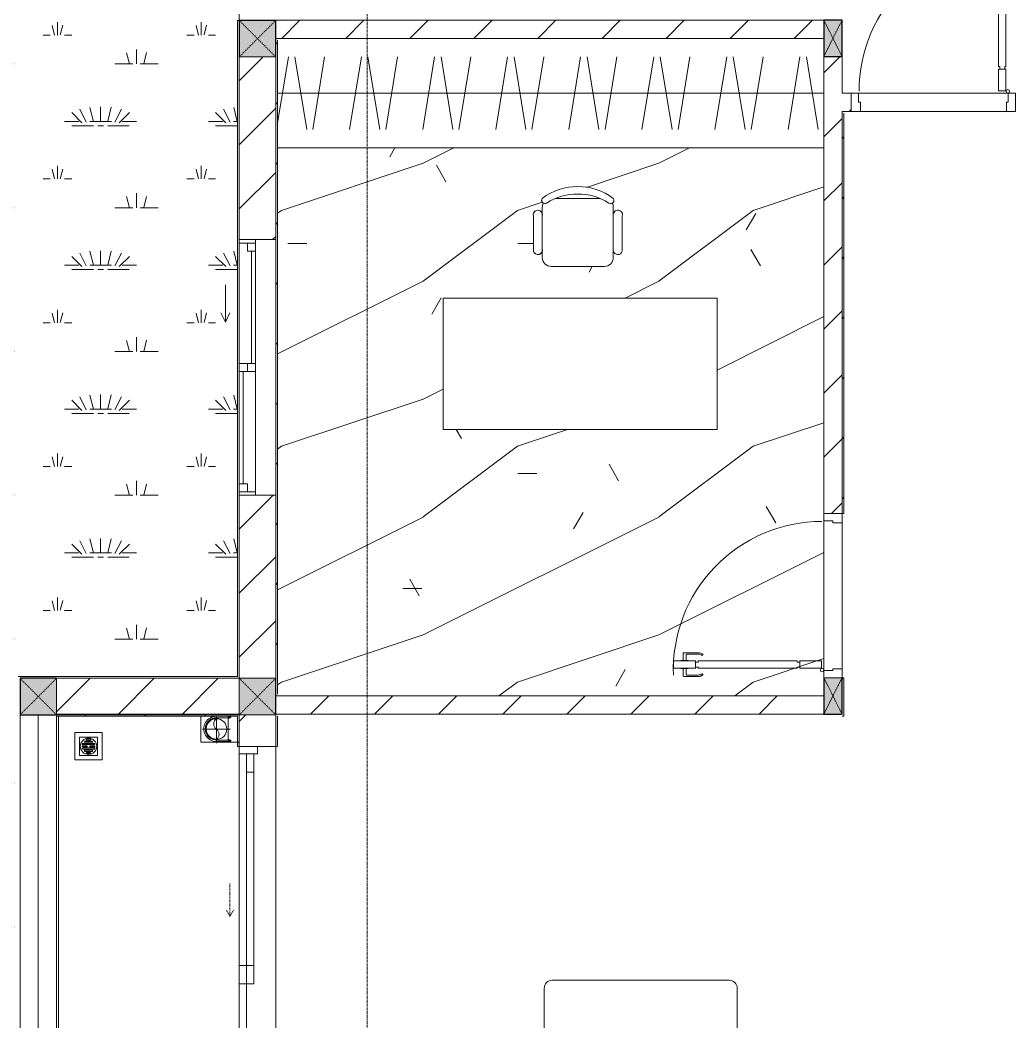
# Model space of a CAD drawing. Header units: millimetres. Extents: x 5121 to 246734, y -48180 to 129206.
# Drawn here: x 106253 to 111683, y 54952 to 60437 of the extents above; entities that cross this region are included whole.
import ezdxf

# ---------------------------------------------------------------- set-up
doc = ezdxf.new("R2010")
doc.units = ezdxf.units.MM
for name, pattern in [('Dash', [6, 3, -3]), ('Grid Line', [22.225, 12.7, -3.175, 3.175, -3.175]), ('IMPORT-CENTER _3_', [10.16, 6.35, -1.27, 1.27, -1.27])]:
    doc.linetypes.add(name, pattern=pattern)
for name, color, linetype, lineweight in [('0-1', 7, 'Continuous', 5), ('A-DETL-GENF-1', 50, 'Continuous', 9), ('A-DOOR', 31, 'Continuous', 9), ('A-DOOR-1', 253, 'Continuous', 9), ('A-DOOR-2', 50, 'Continuous', 9), ('A-DOOR-FRAM', 31, 'Continuous', 9), ('A-DOOR-HDLN', 31, 'Dash', 9), ('A-FLOR-1', 50, 'Continuous', 9), ('A-FLOR-PATT', 8, 'Continuous', 9), ('A-FLOR-PATT-1', 9, 'Continuous', 9), ('A-GLAZ', 151, 'Continuous', 9), ('A-WALL', 113, 'Continuous', 9), ('A-WALL-1', 250, 'Continuous', 18), ('A-WALL-2', 50, 'Continuous', 9), ('A-WALL-FNSH-1', 50, 'Continuous', 9), ('A-WALL-PATT-1', 9, 'Continuous', 9), ('A-WALL-PATT-2', 50, 'Continuous', 9), ('A-WALL-PATT-3', 111, 'Continuous', 9), ('G-IMPT', 8, 'Continuous', 9), ('G-IMPT-2', 8, 'IMPORT-CENTER _3_', 9), ('I-FURN', 30, 'Continuous', 9), ('I-FURN-1', 253, 'Continuous', 9), ('I-WALL-1', 50, 'Continuous', 9), ('M-EQPM', 50, 'Continuous', 9), ('S-COLS', 52, 'Continuous', 9), ('S-COLS-1', 7, 'Continuous', 5), ('S-COLS-2', 10, 'Continuous', 25), ('S-COLS-3', 50, 'Continuous', 9), ('S-COLS-4', 253, 'Continuous', 9), ('S-COLS-5', 52, 'Continuous', 25), ('S-COLS-6', 52, 'Dash', 9), ('S-COLS-HDLN', 52, 'Dash', 9), ('S-COLS-HDLN-1', 50, 'Dash', 9), ('S-GRID-1', 1, 'Grid Line', 9)]:
    doc.layers.add(name, color=color, linetype=linetype, lineweight=lineweight)
pattern_1 = [(45, (0, 0), (-175.3625, 175.3625), [])]
pattern_2 = [(45, (0, 0), (-164.40233, 164.40233), [])]

# ---------------------------------------------------------------- blocks, each defined once
blk = doc.blocks.new('NCV_TKTC_KET CAU_rvt-1-TKCS_MB TỔNG THỂ TẦNG 1')
at = {"layer": 'A-FLOR-1'}
for p, q in [((107452.5, 61511.9), (107452.5, 60435.3)), ((107452.5, 56460.3), (107452.5, 53960.3))]:
    blk.add_line(p, q, dxfattribs=at)
blk = doc.blocks.new('DOOR_CW_01 CANH MO-PANEL KINH - DIW_01-900x2200-CỬA GỖ VÂN LAMINATE-553393-TKCS_MB TỔNG THỂ TẦNG 1')
at = {"layer": 'A-DETL-GENF-1'}
for p, q in [((-399, 831.8), (-397, 831.8)), ((-399, 792.2), (-399, 831.8)), ((-397, 872), (-357, 872)), ((-397, 752), (-397, 872)), ((-397, 792.2), (-397, 831.8)), ((-357, 872), (-357, 752)), ((-357, 792.2), (-357, 831.8)), ((-355, 831.8), (-357, 831.8)), ((-355, 792.2), (-355, 831.8)), ((-442, 737), (-442, 816.5)), ((-399, 820.5), (-438, 820.5)), ((-434, 799.5), (-434, 737)), ((-399, 803.5), (-430, 803.5)), ((-397, 792.2), (-399, 792.2)), ((-357, 792.2), (-355, 792.2)), ((-355, 820.5), (-316, 820.5)), ((-355, 803.5), (-324, 803.5)), ((-320, 799.5), (-320, 737)), ((-312, 737), (-312, 816.5)), ((-433.9, 711.2), (-427.3, 715.8)), ((-357, 752), (-397, 752)), ((-397, 738), (-391, 738)), ((-397, 738), (-397, 196)), ((-363, 752), (-391, 752)), ((-391, 752), (-391, 738)), ((-363, 738), (-363, 752)), ((-357, 738), (-363, 738)), ((-357, 196), (-357, 738)), ((-320.1, 711.2), (-326.7, 715.8)), ((-397, 196), (-391, 196)), ((-357, 182), (-397, 182)), ((-397, 182), (-397, 62)), ((-391, 196), (-391, 182)), ((-391, 182), (-363, 182)), ((-357, 196), (-363, 196)), ((-363, 182), (-363, 196)), ((-357, 62), (-357, 182)), ((-397, 62), (-357, 62))]:
    blk.add_line(p, q, dxfattribs=at)
blk.add_circle((-407, 60), 10, dxfattribs=at)
for centre, radius, start, end in [((-407, 60), 814, 360, 92), ((-438, 816.5), 4, 90, 180), ((-430, 799.5), 4, 90, 180), ((-324, 799.5), 4, 360, 90), ((-316, 816.5), 4, 0, 90), ((-397, 737), 45, 180, 215), ((-397, 737), 37, 180, 215), ((-357, 737), 37, 325, 0), ((-357, 737), 45, 325, 0)]:
    blk.add_arc(centre, radius, start, end, dxfattribs=at)
at = {"layer": 'A-DOOR-2'}
for p, q in [((-410, 50), (-450, 50)), ((-450, 50), (-450, -50)), ((-410, 0), (-410, 50)), ((-400, 0), (-410, 0)), ((-407, 50), (-382, 50)), ((-400, -50), (-400, 0)), ((410, 0), (400, 0)), ((400, 0), (400, -50)), ((450, 50), (410, 50)), ((410, 50), (410, 0)), ((450, -50), (450, 50)), ((-450, -50), (-400, -50)), ((400, -50), (450, -50))]:
    blk.add_line(p, q, dxfattribs=at)
blk = doc.blocks.new('TU DO LV A - TU DO LV A-348230-TKCS_MB TỔNG THỂ TẦNG 1')
at = {"layer": 'I-FURN'}
for p, q in [((0, 600), (0, 590)), ((10, 136.3), (68.9, 499)), ((169, 101), (104.4, 499)), ((202.5, 101), (267.1, 499)), ((404.3, 101), (468.9, 499)), ((569, 101), (504.4, 499)), ((602.5, 101), (667.1, 499)), ((804.3, 101), (868.9, 499)), ((969, 101), (904.4, 499)), ((1002.5, 101), (1067.1, 499)), ((1204.3, 101), (1268.9, 499)), ((1369, 101), (1304.4, 499)), ((1402.5, 101), (1467.1, 499)), ((1604.3, 101), (1668.9, 499)), ((1769, 101), (1704.4, 499)), ((1802.5, 101), (1867.1, 499)), ((2004.3, 101), (2068.9, 499)), ((2169, 101), (2104.4, 499)), ((2202.5, 101), (2267.1, 499)), ((2404.3, 101), (2468.9, 499)), ((2569, 101), (2504.4, 499)), ((2602.5, 101), (2667.1, 499)), ((2804.3, 101), (2868.9, 499)), ((2969, 101), (2904.4, 499)), ((10, 300), (3000, 300)), ((10, 0), (3000, 0))]:
    blk.add_line(p, q, dxfattribs=at)
at = {"layer": 'I-FURN-1'}
for p, q in [((0, 600), (0, 590)), ((10, 0), (3000, 0))]:
    blk.add_line(p, q, dxfattribs=at)
blk = doc.blocks.new('BAN LV A - BAN LV A_dwg_ban hoc2-348006-TKCS_MB TỔNG THỂ TẦNG 1')
at = {"layer": 'I-FURN'}
for p, q in [((-194.4, 388.8), (-194.4, 113.4)), ((145.8, 437.4), (-145.8, 437.4)), ((194.4, 113.4), (194.4, 388.8)), ((-243, 354.4), (-243, 162)), ((194.4, 351.4), (194.4, 150.8)), ((243.7, 162), (243.7, 354.4)), ((-120.5, 64.8), (120.5, 64.8))]:
    blk.add_line(p, q, dxfattribs=at)
at = {"layer": 'I-FURN', "flags": 128}
blk.add_lwpolyline([(-737.8, 610.5), (-737.8, 1330.5), (-154.9, 1330.5), (762.2, 1330.5), (762.2, 610.5)], close=True, dxfattribs=at)
at = {"layer": 'I-FURN'}
for centre, radius, start, end in [((-145.8, 388.8), 48.6, 90, 180), ((145.8, 388.8), 48.6, 360, 90), ((-218.7, 347.3), 25.3, 343.7398, 163.7398), ((219.4, 347.3), 25.3, 16.2602, 170.7054), ((-218.7, 154.9), 25.3, 163.7398, 16.2602), ((-145.8, 113.4), 48.6, 180, 207.5844), ((145.8, 113.4), 48.6, 332.4156, 0), ((219.4, 154.9), 25.3, 189.2946, 16.2602), ((-180.2, 75.4), 17.8, 57.9726, 216.6901), ((0, 324), 324, 233.1301, 306.8699), ((0, 359.3), 318.2, 237.5758, 302.4242), ((180.2, 75.4), 17.8, 323.3099, 122.0274)]:
    blk.add_arc(centre, radius, start, end, dxfattribs=at)
blk = doc.blocks.new('BAN LV A - BAN LV A_dwg-348005-TKCS_MB TỔNG THỂ TẦNG 1')
at = {"extrusion": (0, 0, -1), "zscale": -1, "rotation": 180}
blk.add_blockref('BAN LV A - BAN LV A_dwg_ban hoc2-348006-TKCS_MB TỔNG THỂ TẦNG 1', (-729, 1383.7), dxfattribs=at)
blk = doc.blocks.new('BAN LV A - BAN LV A-348231-TKCS_MB TỔNG THỂ TẦNG 1')
at = {"layer": 'I-FURN-1'}
for p, q in [((534.6, 1270.3), (534.6, 1235.9)), ((923.4, 1232.9), (923.4, 1270.3)), ((486, 1221.7), (486, 1029.3)), ((972.7, 1029.3), (972.7, 1221.7)), ((534.6, 1029.3), (534.6, 994.9)), ((923.4, 994.9), (923.4, 1032.3)), ((583.2, 946.3), (874.8, 946.3)), ((1491.2, 773.2), (-8.8, 773.2)), ((-8.8, 773.2), (-8.8, 53.2)), ((1491.2, 53.2), (1491.2, 773.2)), ((-8.8, 53.2), (1491.2, 53.2))]:
    blk.add_line(p, q, dxfattribs=at)
for centre, radius, start, end in [((729, 1059.7), 324, 53.1301, 126.8699), ((548.9, 1308.3), 17.8, 143.3099, 240.596), ((909.2, 1308.3), 17.8, 299.404, 36.6901), ((583.2, 1270.3), 48.6, 152.4156, 180), ((874.8, 1270.3), 48.6, 360, 27.5844), ((510.3, 1228.8), 25.3, 16.2602, 196.2602), ((948.4, 1228.8), 25.3, 343.7398, 170.7054), ((510.3, 1036.4), 25.3, 196.2602, 343.7398), ((583.2, 994.9), 48.6, 180, 270), ((874.8, 994.9), 48.6, 270, 360), ((948.4, 1036.4), 25.3, 189.2946, 343.7398)]:
    blk.add_arc(centre, radius, start, end, dxfattribs=at)
blk.add_blockref('BAN LV A - BAN LV A_dwg-348005-TKCS_MB TỔNG THỂ TẦNG 1', (0, 0))
blk = doc.blocks.new('LOBBY_SOFA_1 - LOBBY_SOFA_1-842835-TKCS_MB TỔNG THỂ TẦNG 1')
at = {"layer": 'I-FURN'}
for p, q in [((-2556, 0), (-2556, -660)), ((-708, 0), (-2556, 0)), ((-708, -660), (-708, 0)), ((-2457, -66), (-2457, -660)), ((-807, -66), (-2457, -66)), ((-807, -660), (-807, -66)), ((-807, -143), (-2457, -143)), ((-1907, -143), (-1907, -660)), ((-1357, -143), (-1357, -660)), ((-3128.2, -193.5), (-2688.2, -193.5)), ((-3128.2, -633.5), (-3128.2, -193.5)), ((-2688.2, -193.5), (-2688.2, -633.5)), ((-575.9, -193.5), (-575.9, -633.5)), ((-135.9, -193.5), (-575.9, -193.5)), ((-135.9, -633.5), (-135.9, -193.5)), ((-2915.4, -269), (-2915.4, -401)), ((-348.6, -269), (-348.6, -401)), ((-2915.4, -357), (-2981.4, -423)), ((-2849.4, -423), (-2915.4, -357)), ((-414.6, -423), (-348.6, -357)), ((-348.6, -357), (-282.6, -423)), ((-2937.4, -423), (-3069.4, -423)), ((-2981.4, -423), (-2915.4, -489)), ((-2915.4, -489), (-2849.4, -423)), ((-2893.4, -423), (-2761.4, -423)), ((-370.6, -423), (-502.6, -423)), ((-348.6, -489), (-414.6, -423)), ((-282.6, -423), (-348.6, -489)), ((-326.6, -423), (-194.6, -423)), ((-2915.4, -445), (-2915.4, -577)), ((-348.6, -445), (-348.6, -577)), ((-2688.2, -633.5), (-3128.2, -633.5)), ((-575.9, -633.5), (-135.9, -633.5)), ((-2556, -660), (-708, -660)), ((-1160.3, -1020.5), (-2128.3, -1020.5)), ((-2172.3, -1064.5), (-2172.3, -1504.5)), ((-1116.3, -1504.5), (-1116.3, -1064.5)), ((-2128.3, -1548.5), (-1160.3, -1548.5))]:
    blk.add_line(p, q, dxfattribs=at)
for centre, radius in [((-2915.4, -423), 154), ((-348.6, -423), 154), ((-2915.4, -423), 22), ((-348.6, -423), 22)]:
    blk.add_circle(centre, radius, dxfattribs=at)
for centre, start, end in [((-2128.3, -1064.5), 90, 180), ((-1160.3, -1064.5), 0, 90), ((-2128.3, -1504.5), 180, 270), ((-1160.3, -1504.5), 270, 0)]:
    blk.add_arc(centre, 44, start, end, dxfattribs=at)
at = {"layer": 'I-FURN-1'}
for p, q in [((-708, 0), (-2556, 0)), ((-2556, 0), (-2556, -660)), ((-708, -660), (-708, 0)), ((-2688.2, -193.5), (-3128.2, -193.5)), ((-3128.2, -193.5), (-3128.2, -633.5)), ((-2688.2, -633.5), (-2688.2, -193.5)), ((-135.9, -193.5), (-575.9, -193.5)), ((-575.9, -193.5), (-575.9, -633.5)), ((-135.9, -633.5), (-135.9, -193.5)), ((-3128.2, -633.5), (-2688.2, -633.5)), ((-575.9, -633.5), (-135.9, -633.5)), ((-2556, -660), (-708, -660)), ((-1160.3, -1020.5), (-2128.3, -1020.5)), ((-2172.3, -1064.5), (-2172.3, -1504.5)), ((-1116.3, -1504.5), (-1116.3, -1064.5)), ((-2128.3, -1548.5), (-1160.3, -1548.5))]:
    blk.add_line(p, q, dxfattribs=at)
for centre, start, end in [((-2128.3, -1064.5), 90, 180), ((-1160.3, -1064.5), 0, 90), ((-2128.3, -1504.5), 180, 270), ((-1160.3, -1504.5), 270, 0)]:
    blk.add_arc(centre, 44, start, end, dxfattribs=at)
blk = doc.blocks.new('G1_SOF - BO TRU - 100x200-745959-TKCS_MB TỔNG THỂ TẦNG 1')
at = {"layer": 'S-COLS-3'}
blk.add_hatch(color=256, dxfattribs=at).paths.add_polyline_path([(50, -100), (50, 98.4), (-50, 98.4), (-50, -100)])
at = {"layer": 'S-COLS-2'}
for p, q in [((-50, 98.4), (-50, -100)), ((50, -100), (50, 98.4)), ((-50, -100), (50, -100))]:
    blk.add_line(p, q, dxfattribs=at)
at = {"layer": 'S-COLS-HDLN-1'}
for p, q in [((50, 100), (-50, -100)), ((-50, 100), (50, -100))]:
    blk.add_line(p, q, dxfattribs=at)
blk = doc.blocks.new('G1_SOF - BO TRU - 100x200-V74-TKCS_MB TỔNG THỂ TẦNG 1')
at = {"layer": 'S-COLS-3'}
blk.add_hatch(color=256, dxfattribs=at).paths.add_polyline_path([(50, -100), (50, 100), (-50, 100), (-50, -100), (-44.8, -100)])
at = {"layer": 'S-COLS-2'}
for p, q in [((50, 100), (-50, 100)), ((-50, 100), (-50, -100)), ((50, -100), (50, 100)), ((-50, -100), (50, -100))]:
    blk.add_line(p, q, dxfattribs=at)
at = {"layer": 'S-COLS-HDLN-1'}
for p, q in [((50, 100), (-50, -100)), ((-50, 100), (50, -100))]:
    blk.add_line(p, q, dxfattribs=at)
blk = doc.blocks.new('DOOR_CW_01 CANH MO-PANEL KINH - DIG_01-900x2200-CỬA NHÔM KÍNH-400860-TKCS_MB TỔNG THỂ TẦNG 1')
at = {"layer": 'A-DETL-GENF-1'}
for p, q in [((-397, -182), (-397, -62)), ((-397, -62), (-357, -62)), ((-357, -62), (-357, -182)), ((-357, -182), (-397, -182)), ((-397, -196), (-391, -196)), ((-397, -738), (-397, -196)), ((-391, -196), (-391, -182)), ((-391, -182), (-363, -182)), ((-363, -182), (-363, -196)), ((-357, -196), (-363, -196)), ((-357, -196), (-357, -738)), ((-433.9, -711.2), (-427.3, -715.8)), ((-320.1, -711.2), (-326.7, -715.8)), ((-442, -737), (-442, -816.5)), ((-434, -799.5), (-434, -737)), ((-397, -738), (-391, -738)), ((-357, -752), (-397, -752)), ((-397, -752), (-397, -872)), ((-391, -752), (-391, -738)), ((-363, -752), (-391, -752)), ((-357, -738), (-363, -738)), ((-363, -738), (-363, -752)), ((-357, -872), (-357, -752)), ((-320, -799.5), (-320, -737)), ((-312, -737), (-312, -816.5)), ((-399, -820.5), (-438, -820.5)), ((-399, -803.5), (-430, -803.5)), ((-399, -792.2), (-399, -831.8)), ((-397, -792.2), (-399, -792.2)), ((-397, -792.2), (-397, -831.8)), ((-357, -792.2), (-357, -831.8)), ((-357, -792.2), (-355, -792.2)), ((-355, -792.2), (-355, -831.8)), ((-355, -803.5), (-324, -803.5)), ((-355, -820.5), (-316, -820.5)), ((-399, -831.8), (-397, -831.8)), ((-397, -872), (-357, -872)), ((-355, -831.8), (-357, -831.8))]:
    blk.add_line(p, q, dxfattribs=at)
blk.add_circle((-407, -60), 10, dxfattribs=at)
for centre, radius, start, end in [((-407, -60), 814, 268, 0), ((-397, -737), 45, 145, 180), ((-357, -737), 45, 360, 35), ((-397, -737), 37, 145, 180), ((-357, -737), 37, 0, 35), ((-438, -816.5), 4, 180, 270), ((-430, -799.5), 4, 180, 270), ((-324, -799.5), 4, 270, 0), ((-316, -816.5), 4, 270, 0)]:
    blk.add_arc(centre, radius, start, end, dxfattribs=at)
at = {"layer": 'A-DOOR-2'}
for p, q in [((-450, -50), (-450, 50)), ((-450, 50), (-400, 50)), ((-400, 50), (-400, 0)), ((400, 0), (400, 50)), ((400, 50), (450, 50)), ((450, 50), (450, -50)), ((-410, -50), (-450, -50)), ((-410, 0), (-410, -50)), ((-400, 0), (-410, 0)), ((-407, -50), (-382, -50)), ((410, 0), (400, 0)), ((410, -50), (410, 0)), ((450, -50), (410, -50))]:
    blk.add_line(p, q, dxfattribs=at)
blk = doc.blocks.new('NCV_TKTC_TANG 1_rvt-1-TKCS_MB TỔNG THỂ TẦNG 1')
at = {"layer": 'A-FLOR-PATT-1'}
h = blk.add_hatch(dxfattribs=at)
h.set_pattern_fill('FP_5', color=256, style=0, pattern_type=2)
h.set_pattern_definition([(0, (0, 0), (2519.68, 629.92), [103.937, -1785.823, 103.937, -1785.823, -10078.72]), (0, (0, 0), (2519.68, 629.92), [-3779.52, 103.937, -3675.583, 103.937, -1785.823, -4409.44]), (0, (0, 0), (2519.68, 629.92), [-9448.8, 103.937, -1155.903, 103.937, -3045.663]), (120, (944.9, 314.96), (-1805.3667, 1867.147), [103.937, -1785.823, 103.937, -11864.543]), (120, (944.9, 314.96), (-1805.3667, 1867.147), [-1993.697, -1785.823, 103.937, -3675.583, -6299.2]), (120, (944.9, 314.96), (-1805.3667, 1867.147), [-7559.04, 103.937, -1785.823, 103.937, -4305.503]), (120, (944.9, 314.96), (-1805.3667, 1867.147), [-9552.737, -1155.903, 103.937, -3045.663]), (240, (1259.84, 1574.8), (-714.3133, -2497.067), [103.937, -1785.823, 103.937, -11864.543]), (240, (1259.84, 1574.8), (-714.3133, -2497.067), [-1993.697, -1785.823, 103.937, -3675.583, -6299.2]), (240, (1259.84, 1574.8), (-714.3133, -2497.067), [-7559.04, 103.937, -1785.823, 103.937, -4305.503]), (240, (1259.84, 1574.8), (-714.3133, -2497.067), [-9552.737, -1155.903, 103.937, -3045.663])])
h.paths.add_polyline_path([(107662.6, 56736.9), (110652.6, 56736.9), (110652.6, 59736.9), (107662.6, 59736.9), (107662.6, 56746.9)])
h.paths.add_polyline_path([(109193.2, 58195.3), (108568.1, 58195.3), (108568.1, 58915.3), (110068.1, 58915.3), (110068.1, 58195.3), (109985.8, 58195.3)])
h.paths.add_polyline_path([(109160.1, 59088.4), (109135.8, 59095), (109118, 59112.7), (109111.5, 59137), (109108.9, 59165.5), (109099.6, 59156.5), (109087.2, 59153.2), (109074.7, 59156.5), (109062.9, 59174.5), (109064.8, 59378), (109074, 59392.6), (109086.6, 59396.2), (109099.3, 59393.1), (109108.8, 59384.1), (109111.5, 59384.1), (109114.6, 59425.2), (109117, 59435), (109110.8, 59440.8), (109113.5, 59462.3), (109162.1, 59492.2), (109217.7, 59513.6), (109276.1, 59524.5), (109335.6, 59524.5), (109394.1, 59513.6), (109449.6, 59492.2), (109500.3, 59461), (109498.2, 59437.5), (109494.8, 59435), (109500.3, 59412.4), (109500.3, 59375), (109509.8, 59391), (109521.4, 59395.9), (109534.9, 59394.2), (109544.7, 59386.5), (109549.6, 59363.8), (109547.3, 59168.5), (109532.9, 59154.4), (109517.8, 59154.6), (109509.5, 59158.8), (109501.2, 59171.5), (109500.3, 59168.5), (109498.6, 59124.5), (109493.8, 59112.7), (109476, 59095), (109451.7, 59088.4)])
h = blk.add_hatch(dxfattribs=at)
h.set_pattern_fill('FP_4', color=256, style=0, pattern_type=2)
h.set_pattern_definition([(216.87, (516.46, 1291.15), (3873.4454, 2582.3069), [645.575, -5810.175]), (206.565, (1291.15, 903.8), (-1291.1515, -1291.1492), [1443.55, -1443.55]), (198.435, (1291.15, 258.23), (-2582.2983, -1291.1527), [816.596, -3266.38])])
h.paths.add_polyline_path([(107662.6, 56736.9), (110652.6, 56736.9), (110652.6, 59736.9), (107662.6, 59736.9), (107662.6, 56746.9)])
h.paths.add_polyline_path([(109193.2, 58195.3), (108568.1, 58195.3), (108568.1, 58915.3), (110068.1, 58915.3), (110068.1, 58195.3), (109985.8, 58195.3)])
h.paths.add_polyline_path([(109160.1, 59088.4), (109135.8, 59095), (109118, 59112.7), (109111.5, 59137), (109108.9, 59165.5), (109099.6, 59156.5), (109087.2, 59153.2), (109074.7, 59156.5), (109062.9, 59174.5), (109064.8, 59378), (109074, 59392.6), (109086.6, 59396.2), (109099.3, 59393.1), (109108.8, 59384.1), (109111.5, 59384.1), (109114.6, 59425.2), (109117, 59435), (109110.8, 59440.8), (109113.5, 59462.3), (109162.1, 59492.2), (109217.7, 59513.6), (109276.1, 59524.5), (109335.6, 59524.5), (109394.1, 59513.6), (109449.6, 59492.2), (109500.3, 59461), (109498.2, 59437.5), (109494.8, 59435), (109500.3, 59412.4), (109500.3, 59375), (109509.8, 59391), (109521.4, 59395.9), (109534.9, 59394.2), (109544.7, 59386.5), (109549.6, 59363.8), (109547.3, 59168.5), (109532.9, 59154.4), (109517.8, 59154.6), (109509.5, 59158.8), (109501.2, 59171.5), (109500.3, 59168.5), (109498.6, 59124.5), (109493.8, 59112.7), (109476, 59095), (109451.7, 59088.4)])
at = {"layer": 'A-WALL-PATT-1'}
h = blk.add_hatch(dxfattribs=at)
h.set_pattern_fill('FP_2', color=256, style=0, pattern_type=2)
h.set_pattern_definition(pattern_1)
h.paths.add_polyline_path([(110487.8, 60336.9), (110652.6, 60336.9), (110652.6, 60436.9), (107652.6, 60434.3), (107652.6, 60336.9), (108836.1, 60336.9)])
h = blk.add_hatch(dxfattribs=at)
h.set_pattern_fill('FP_2', color=256, style=0, pattern_type=2)
h.set_pattern_definition(pattern_1)
h.paths.add_polyline_path([(110652.6, 57735.3), (110752.6, 57735.3), (110752.6, 60236.9), (110652.6, 60236.9), (110652.6, 58528.4)])
h = blk.add_hatch(dxfattribs=at)
h.set_pattern_fill('FP_2', color=256, style=0, pattern_type=2)
h.set_pattern_definition(pattern_1)
h.paths.add_polyline_path([(110753, 59936.9), (110802.6, 59936.9), (110802.6, 60036.9), (110752.6, 60036.9), (110752.6, 59936.9)])
h.paths.add_polyline_path([(111752.1, 59936.9), (111752.6, 59936.9), (111752.1, 60036.9), (111702.6, 60036.9), (111702.6, 59936.9), (111742.6, 59936.9)])
h = blk.add_hatch(dxfattribs=at)
h.set_pattern_fill('FP_2', color=256, style=0, pattern_type=2)
h.set_pattern_definition(pattern_1)
h.paths.add_polyline_path([(108836.1, 56636.9), (110652.6, 56636.9), (110652.6, 56736.9), (107652.6, 56736.9), (107652.6, 56636.9), (108251.3, 56636.9)])
at = {"layer": 'A-WALL-PATT-2'}
h = blk.add_hatch(dxfattribs=at)
h.set_pattern_fill('FP_10', color=256, style=0, pattern_type=2)
h.set_pattern_definition(pattern_2)
h.paths.add_polyline_path([(107652.6, 56736.9), (107662.6, 56736.9), (107662.6, 60326.9), (107652.6, 60326.9), (107652.6, 56833.3)])
h = blk.add_hatch(dxfattribs=at)
h.set_pattern_fill('FP_10', color=256, style=0, pattern_type=2)
h.set_pattern_definition(pattern_2)
h.paths.add_polyline_path([(110752.6, 56626.9), (110762.6, 56626.9), (110762.6, 56835.3), (110752.6, 56835.3), (110752.6, 56636.9)])
h.paths.add_polyline_path([(110762.6, 57735.3), (110762.6, 59926.9), (110752.6, 59926.9), (110752.6, 57735.3)])
h = blk.add_hatch(dxfattribs=at)
h.set_pattern_fill('FP_10', color=256, style=0, pattern_type=2)
h.set_pattern_definition(pattern_2)
h.paths.add_polyline_path([(106462.6, 56626.9), (107452.6, 56626.9), (107452.5, 56633.3), (106452.6, 56633.3), (106452.6, 56626.9)])
h = blk.add_hatch(dxfattribs=at)
h.set_pattern_fill('FP_10', color=256, style=0, pattern_type=2)
h.set_pattern_definition(pattern_2)
h.paths.add_polyline_path([(107452.5, 53511.9), (107452.6, 53511.9), (107452.5, 53960.3), (107442.6, 53960.3), (107442.6, 53511.9)])
h.paths.add_polyline_path([(107452.5, 56460.3), (107452.6, 56460.3), (107452.5, 56626.9), (107442.6, 56626.9), (107442.6, 56460.3)])
at = {"layer": 'A-FLOR-1'}
for p, q in [((110652.6, 60336.9), (107652.6, 60336.9)), ((107652.6, 60336.9), (107652.6, 60326.9)), ((110652.6, 60236.9), (110652.6, 60336.9)), ((110652.6, 59736.9), (110652.6, 60236.9)), ((111662.6, 60036.9), (110842.6, 60036.9)), ((111652.6, 59936.9), (110852.6, 59936.9)), ((110852.6, 59936.9), (111652.6, 59936.9)), ((110652.6, 58528.4), (110652.6, 59736.9)), ((110652.6, 56875.3), (110652.6, 57695.3)), ((110752.6, 57685.3), (110752.6, 56885.3)), ((107652.6, 56636.9), (107652.6, 56632.9)), ((107652.6, 56460.3), (107652.6, 53960.3)), ((107652.6, 53960.3), (107652.6, 56460.3)), ((107452.6, 56420.3), (107452.6, 55260.1))]:
    blk.add_line(p, q, dxfattribs=at)
at = {"layer": 'A-WALL-1'}
for p, q in [((110652.6, 60436.9), (107652.6, 60436.9)), ((107652.6, 60436.9), (107652.6, 60336.9)), ((107652.6, 60336.9), (110652.6, 60336.9)), ((107652.6, 60326.9), (107652.6, 59235.3)), ((107662.6, 56746.9), (107662.6, 60326.9)), ((110752.6, 60036.9), (110752.6, 60236.9)), ((110762.6, 60036.9), (110752.6, 60036.9)), ((110752.6, 59926.9), (110752.6, 59936.9)), ((110762.6, 57735.3), (110762.6, 59926.9)), ((107652.6, 57835.3), (107652.6, 56736.9)), ((110752.6, 57735.3), (110762.6, 57735.3)), ((110762.6, 56835.3), (110752.6, 56835.3)), ((110762.6, 56626.9), (110762.6, 56835.3)), ((110652.6, 56736.9), (107652.6, 56736.9)), ((107652.6, 56736.9), (107652.6, 56636.9)), ((107652.6, 56736.9), (107662.6, 56736.9)), ((107452.6, 56636.9), (106452.6, 56636.9)), ((106452.6, 56636.9), (106452.6, 56626.9)), ((106452.6, 56626.9), (107442.6, 56626.9)), ((107442.6, 56626.9), (107442.6, 56460.3)), ((107452.6, 56626.9), (107452.6, 56636.9)), ((107452.6, 56460.3), (107452.6, 56626.9)), ((107652.6, 56636.9), (110652.6, 56636.9)), ((107652.6, 56626.9), (107652.6, 56460.3)), ((107662.6, 56460.3), (107662.6, 56626.9)), ((110752.6, 56626.9), (110762.6, 56626.9)), ((107442.6, 56460.3), (107452.6, 56460.3)), ((107652.6, 56460.3), (107662.6, 56460.3))]:
    blk.add_line(p, q, dxfattribs=at)
at = {"layer": 'A-WALL-2'}
for p, q in [((110652.6, 60236.9), (110652.6, 57735.3)), ((110802.6, 60036.9), (110762.6, 60036.9)), ((110752.6, 59936.9), (110802.6, 59936.9)), ((110752.6, 57735.3), (110752.6, 59926.9)), ((110752.6, 59926.9), (110752.6, 57735.3)), ((111652.6, 59936.9), (110852.6, 59936.9)), ((110652.6, 56875.3), (110652.6, 57695.3)), ((110752.6, 57685.3), (110752.6, 56885.3))]:
    blk.add_line(p, q, dxfattribs=at)
at = {"layer": 'I-WALL-1'}
for p, q in [((106452.6, 53521.9), (106452.6, 56626.9)), ((106462.6, 56626.9), (106462.6, 53521.9))]:
    blk.add_line(p, q, dxfattribs=at)
at = {"layer": 'A-DOOR-1'}
for name, p, rotation in [('DOOR_CW_01 CANH MO-PANEL KINH - DIG_01-900x2200-CỬA NHÔM KÍNH-400860-TKCS_MB TỔNG THỂ TẦNG 1', (111252.6, 59986.9), 180), ('DOOR_CW_01 CANH MO-PANEL KINH - DIW_01-900x2200-CỬA GỖ VÂN LAMINATE-553393-TKCS_MB TỔNG THỂ TẦNG 1', (110702.6, 57285.3), 89.99999999999882)]:
    blk.add_blockref(name, p, dxfattribs=dict(at, rotation=rotation))
at = {"layer": 'I-FURN-1'}
for name, p in [('TU DO LV A - TU DO LV A-348230-TKCS_MB TỔNG THỂ TẦNG 1', (107652.6, 59736.9)), ('BAN LV A - BAN LV A-348231-TKCS_MB TỔNG THỂ TẦNG 1', (108576.8, 58142.1))]:
    blk.add_blockref(name, p, dxfattribs=at)
at = {"layer": 'I-FURN-1', "rotation": 180}
blk.add_blockref('LOBBY_SOFA_1 - LOBBY_SOFA_1-842835-TKCS_MB TỔNG THỂ TẦNG 1', (108006.1, 53632), dxfattribs=at)
at = {"layer": 'S-COLS-4'}
for name, p in [('G1_SOF - BO TRU - 100x200-V74-TKCS_MB TỔNG THỂ TẦNG 1', (110702.6, 60336.9)), ('G1_SOF - BO TRU - 100x200-745959-TKCS_MB TỔNG THỂ TẦNG 1', (110702.6, 56736.9))]:
    blk.add_blockref(name, p, dxfattribs=at)
blk = doc.blocks.new('1_FAMILY RVT - W01-WxH 1400x1400xmm-389822-TKCS_MB TỔNG THỂ TẦNG 1')
at = {"layer": 'A-GLAZ'}
for p, q in [((248.4, 172.39), (299.2, 197.79)), ((248.4, 172.39), (299.2, 146.99)), ((248.4, 172.39), (451.6, 172.39)), ((-700, 96.19), (-700, -103.81)), ((700, 96.19), (-700, 96.19)), ((-700, 96.19), (-636.5, 96.19)), ((-680.95, 96.19), (-680.95, 7.29)), ((-636.5, 96.19), (-22.225, 96.19)), ((-636.5, 96.19), (-636.5, 51.74)), ((-636.5, 73.965), (-22.225, 73.965)), ((-22.225, 7.29), (-22.225, 96.19)), ((-22.225, 96.19), (22.225, 96.19)), ((22.225, 96.19), (680.95, 96.19)), ((22.225, 96.19), (22.225, 7.29)), ((680.95, 96.19), (700, 96.19)), ((680.95, 96.19), (680.95, 7.29)), ((700, -103.81), (700, 96.19)), ((-700, 7.29), (-680.95, 7.29)), ((-636.5, 51.74), (-680.95, 51.74)), ((-680.95, 7.29), (-22.225, 7.29)), ((22.225, 51.74), (-22.225, 51.74)), ((-22.225, 7.29), (22.225, 7.29)), ((22.225, 29.515), (636.5, 29.515)), ((22.225, 7.29), (636.5, 7.29)), ((636.5, 51.74), (636.5, 7.29)), ((680.95, 51.74), (636.5, 51.74)), ((636.5, 7.29), (700, 7.29)), ((-700, -103.81), (700, -103.81))]:
    blk.add_line(p, q, dxfattribs=at)
blk = doc.blocks.new('DEG_02-DEG_03 - DEG_02-2500x2400mm-CỬA ĐI 02 CÁNH TRƯỢT-625766-TKCS_MB TỔNG THỂ TẦNG 1')
at = {"layer": 'A-DOOR'}
for p, q in [((-1110, 100), (-1210, 100)), ((-1210, 100), (-1210, 60)), ((-1210, 60), (-1110, 60)), ((-1110, 60), (-1110, 100)), ((-1110, 100), (-50, 100)), ((-50, 60), (-1110, 60)), ((50, 100), (-50, 100)), ((-50, 100), (-50, 60)), ((50, 60), (-50, 60)), ((-50, 60), (-50, 20)), ((-50, 60), (50, 60)), ((50, 60), (50, 100)), ((50, 20), (50, 60)), ((50, 60), (1110, 60)), ((1210, 60), (1110, 60)), ((1110, 60), (1110, 20)), ((1210, 20), (1210, 60)), ((-50, 20), (50, 20)), ((1110, 20), (50, 20)), ((1110, 20), (1210, 20))]:
    blk.add_line(p, q, dxfattribs=at)
at = {"layer": 'A-DOOR-FRAM'}
for p, q in [((-1210, 100), (-1250, 100)), ((-1250, 100), (-1250, 0)), ((-1210, 0), (-1210, 100)), ((1250, 100), (1210, 100)), ((1210, 100), (1210, 0)), ((1250, 0), (1250, 100)), ((-1250, 0), (-1210, 0)), ((1210, 0), (1250, 0))]:
    blk.add_line(p, q, dxfattribs=at)
at = {"layer": 'A-DOOR-HDLN'}
for p, q in [((-320.4, 151.1), (-355, 171.1)), ((320.4, 151.1), (355, 171.1)), ((-500.4, 151.1), (-320.4, 151.1)), ((-320.4, 151.1), (-355, 131.1)), ((320.4, 151.1), (355, 131.1)), ((500.4, 151.1), (320.4, 151.1))]:
    blk.add_line(p, q, dxfattribs=at)
blk = doc.blocks.new('TKTC_XREF_251221_MB TANG 1 - TKTC_XREF_260130_MB TANG 1_dwg_THU NUOC - THU NUOC-444531-TKCS_MB TẦNG 1-4202120-TKCS_MB TỔNG THỂ TẦNG 1')
at = {"layer": 'M-EQPM'}
for p, q in [((-23.3, 10.8), (40.9, 10.8)), ((40.9, 4.8), (-23.3, 4.8)), ((-11, 23.3), (28.5, 23.3)), ((28.5, 17.3), (-11, 17.3)), ((-1.1, 35.6), (18.5, 35.6)), ((18.5, 29.6), (-1.1, 29.6)), ((-23.3, -13.6), (40.9, -13.6)), ((40.9, -19.6), (-23.3, -19.6)), ((-11, -26.1), (28.5, -26.1)), ((28.5, -32.1), (-11, -32.1)), ((-1.1, -38.5), (18.5, -38.5)), ((18.5, -44.5), (-1.1, -44.5))]:
    blk.add_line(p, q, dxfattribs=at)
at = {"layer": 'M-EQPM', "flags": 128}
for points in [[(83.7, -79.4), (83.7, 70.6), (-66.3, 70.6), (-66.3, -79.4)], [(58.7, -54.4), (58.7, 45.6), (-41.3, 45.6), (-41.3, -54.4)]]:
    blk.add_lwpolyline(points, close=True, dxfattribs=at)
for points in [[(-23.3, -1.2), (0.7, -1.2), (0.7, -7.2), (-23.3, -7.2)], [(40.9, -7.2), (16.7, -7.2), (16.7, -1.2), (40.9, -1.2)]]:
    blk.add_lwpolyline(points, dxfattribs=at)
at = {"layer": 'M-EQPM'}
for centre, radius, start, end in [((8.7, -4.4), 45, 360, 180), ((8.7, -4.4), 45, 360, 180), ((-23.3, 7.8), 3, 90, 270), ((-11, 20.3), 3, 90, 270), ((-1.1, 32.6), 3, 90, 270), ((18.5, 32.6), 3, 270, 90), ((28.5, 20.3), 3, 270, 90), ((40.9, 7.8), 3, 270, 90), ((8.7, -4.4), 45, 180, 360), ((8.7, -4.4), 45, 180, 360), ((-23.3, -4.2), 3, 90, 270), ((-23.3, -16.6), 3, 90, 270), ((-11, -29.1), 3, 90, 270), ((-1.1, -41.5), 3, 90, 270), ((18.5, -41.5), 3, 270, 90), ((28.5, -29.1), 3, 270, 90), ((40.9, -4.2), 3, 270, 90), ((40.9, -16.6), 3, 270, 90)]:
    blk.add_arc(centre, radius, start, end, dxfattribs=at)
blk = doc.blocks.new('TKTC_XREF_251221_MB TANG 1 - TKTC_XREF_260130_MB TANG 1_dwg_CUM U_DN100-V337-TKCS_MB TỔNG THỂ TẦNG 1')
at = {"layer": 'G-IMPT'}
blk.add_hatch(color=256, dxfattribs=at).paths.add_polyline_path([(0, 61), (0, 57), (20.1, 52.8), (36.6, 43.1), (47.8, 30.5), (54.6, 15.8), (55.1, 14.8), (57, 0), (52.8, -20.1), (43.1, -36.6), (30.5, -47.8), (15.8, -54.6), (5.1, -56.3), (0, -58.9), (0, -61), (28.5, -53.7), (40.3, -45.3), (49.4, -35), (55.1, -25.1), (59.1, -14.8), (61, 0), (53.7, 28.5), (45.3, 40.3), (35, 49.4), (25.1, 55.1), (5.1, 60.3)])
for p, q in [((-79.1, 66.6), (-79.1, 63.4)), ((-76.6, 66.6), (-76.6, 63.4)), ((-74.6, 66.6), (-74.6, 63.4)), ((-72.7, 69.3), (-72.7, 60.7)), ((-66.9, 67.9), (-71.7, 67.9)), ((-66.9, 62.1), (-71.7, 62.1)), ((-65, 69), (0, 69)), ((-79.1, -63.4), (-79.1, -66.6)), ((-76.6, -63.4), (-76.6, -66.6)), ((-74.6, -63.4), (-74.6, -66.6)), ((-72.7, -60.7), (-72.7, -69.3)), ((-66.9, -62.1), (-71.7, -62.1)), ((-66.9, -67.9), (-71.7, -67.9)), ((-65, -69), (0, -69))]:
    blk.add_line(p, q, dxfattribs=at)
at = {"layer": 'G-IMPT', "flags": 128}
for points in [[(-72.7, 67.6), (-78.1, 67.6), (-78.1, 62.4), (-72.7, 62.4)], [(-71.7, 59.2), (-66.9, 59.2), (-66.9, 70.8), (-71.7, 70.8)], [(-66.9, 70.8), (-66.9, 72.7), (-65, 72.7), (-65, 57.3), (-66.9, 57.3), (-66.9, 59.2)], [(-65, 61), (0, 61), (0, 57)], [(-72.7, -62.4), (-78.1, -62.4), (-78.1, -67.6), (-72.7, -67.6)], [(-66.9, -70.8), (-66.9, -59.2), (-71.7, -59.2)], [(-66.9, -59.2), (-66.9, -57.3), (-65, -57.3), (-65, -71.2)], [(-65, -61), (0, -61), (0, -57)]]:
    blk.add_lwpolyline(points, dxfattribs=at)
at = {"layer": 'G-IMPT'}
for centre, radius, start, end in [((-78.1, 66.6), 0.96, 90, 180), ((-78.1, 63.4), 0.96, 180, 270), ((-71.1, 69.3), 1.56, 112.6199, 247.3801), ((-67.9, 65), 4.8, 143.1301, 216.8699), ((-71.1, 60.7), 1.56, 112.6199, 247.3801), ((0, 0), 69, 270, 90), ((0, 0), 61, 270, 90), ((0, 0), 57, 270, 90), ((-78.1, -63.4), 0.96, 90, 180), ((-78.1, -66.6), 0.96, 180, 270), ((-71.1, -60.7), 1.56, 112.6199, 247.3801), ((-67.9, -65), 4.8, 143.1301, 216.8699), ((-71.1, -69.3), 1.56, 112.6199, 247.3801)]:
    blk.add_arc(centre, radius, start, end, dxfattribs=at)
blk = doc.blocks.new('TKTC_XREF_251221_MB TANG 1 - TKTC_XREF_260130_MB TANG 1_dwg_$cc-V338-TKCS_MB TỔNG THỂ TẦNG 1')
at = {"layer": 'G-IMPT'}
blk.add_circle((0, 0), 0.5, dxfattribs=at)
for centre, radius, start, end in [((0, 0), 0.5, 90, 270), ((0.188, 0.25), 0.313, 126.8699, 233.1301), ((-0.188, -0.25), 0.313, 306.8699, 53.1301)]:
    blk.add_arc(centre, radius, start, end, dxfattribs=at)
at = {"layer": 'G-IMPT-2'}
for p, q in [((0, -0.673), (0, 0.628)), ((-0.673, 0), (0.673, 0))]:
    blk.add_line(p, q, dxfattribs=at)
blk = doc.blocks.new('TKTC_XREF_251221_MB TANG 1 - TKTC_XREF_260130_MB TANG 1_dwg-4202109-TKCS_MB TỔNG THỂ TẦNG 1')
at = {"layer": 'G-IMPT'}
blk.add_line((-95759.3, -344719.2), (-95759.3, -344862.7), dxfattribs=at)
at = {"layer": 'G-IMPT', "flags": 128}
for points in [[(-95759.3, -344862.7), (-95909, -344862.7), (-95909, -344719.7)], [(-95759.2, -344719.2), (-95759.2, -344862.9), (-95709.4, -344862.6), (-95709.4, -344719.7)]]:
    blk.add_lwpolyline(points, dxfattribs=at)
for name, p, xscale, yscale, zscale, rotation in [('TKTC_XREF_251221_MB TANG 1 - TKTC_XREF_260130_MB TANG 1_dwg_$cc-V338-TKCS_MB TỔNG THỂ TẦNG 1', (-95824.2, -344791.1), 113.7150000000073, 113.7150000000073, 113.7150000000073, 359.9990086636432), ('TKTC_XREF_251221_MB TANG 1 - TKTC_XREF_260130_MB TANG 1_dwg_CUM U_DN100-V337-TKCS_MB TỔNG THỂ TẦNG 1', (-95824.2, -344790.2), 0.9975000000000008, 0.9975000000000008, 0.9975000000000008, 180.000991338195)]:
    blk.add_blockref(name, p, dxfattribs=dict(xscale=xscale, yscale=yscale, zscale=zscale, rotation=rotation))
blk.add_blockref('TKTC_XREF_251221_MB TANG 1 - TKTC_XREF_260130_MB TANG 1_dwg_THU NUOC - THU NUOC-444531-TKCS_MB TẦNG 1-4202120-TKCS_MB TỔNG THỂ TẦNG 1', (-96533, -344881))
blk = doc.blocks.new('TKTC_XREF_251221_MB TANG 1 - TKTC_XREF_251221_MB TANG 1-2038492-TKCS_MB TỔNG THỂ TẦNG 1')
blk.add_blockref('TKTC_XREF_251221_MB TANG 1 - TKTC_XREF_260130_MB TANG 1_dwg-4202109-TKCS_MB TỔNG THỂ TẦNG 1', (169499.1, 384109.7))
blk = doc.blocks.new('G1_SOF - BO TRU - 200x200-3051103-TKCS_MB TỔNG THỂ TẦNG 1')
at = {"layer": 'S-COLS-HDLN'}
for p, q in [((-100, -100), (100, 100)), ((100, -100), (-100, 100))]:
    blk.add_line(p, q, dxfattribs=at)

msp = doc.modelspace()

# ---------------------------------------------------------------- hatches: boundary and pattern name
at = {"layer": 'A-FLOR-PATT'}
h = msp.add_hatch(dxfattribs=at)
h.set_pattern_fill('FP_23', color=256, style=0, pattern_type=2)
h.set_pattern_definition([(0, (236.2, 15.75), (787.4, 787.4), [118.11, -23.622, 31.496, -23.622, -590.55]), (0, (236.2, 15.75), (787.4, 787.4), [-196.85, 118.11, -472.44]), (0, (196.85, 39.4), (787.4, 787.4), [78.74, -59.055, 118.11, -59.055, -472.44]), (0, (196.85, 39.4), (787.4, 787.4), [-314.96, 78.74, -393.7]), (0, (472.44, 354.3), (787.4, 787.4), [98.425, -39.37, 98.425, -551.18]), (0, (78.74, 511.8), (787.4, 787.4), [39.37, -78.74, 39.37, -629.92]), (90, (157.5, 511.8), (-787.4, 787.4), [70.866, -716.534]), (90, (393.7, 39.4), (-787.4, 787.4), [78.74, -708.66]), (90, (590.55, 354.3), (-787.4, 787.4), [78.74, -708.66]), (45, (496.06, 31.5), (0, 787.4002), [78.74, -1034.812]), (135, (291.34, 31.5), (-787.4002, 6e-14), [78.74, -1034.812]), (63.435, (472.44, 35.43), (-0.0007, 787.4), [78.74, -1681.94]), (75.964, (433.07, 39.37), (-0.00383, 787.3999), [78.74, -3167.793]), (75.964, (629.92, 354.33), (-0.00383, 787.3999), [62.992, -3183.541]), (75.964, (173.23, 511.81), (-0.00383, 787.3999), [55.118, -3191.415]), (104.036, (354.33, 39.37), (0.00383, 787.3999), [78.74, -3167.793]), (104.036, (551.18, 354.33), (0.00383, 787.3999), [62.992, -3183.541]), (104.036, (141.73, 511.81), (0.00383, 787.3999), [55.118, -3191.415]), (116.565, (314.96, 35.43), (0.0007, 787.4), [78.74, -1681.939])])
h.paths.add_polyline_path([(100762.6, 53411.9), (106242.5, 53415.5), (106242.5, 56843.3), (107442.6, 56843.3), (107443.9, 60435.3), (107452.5, 60435.3), (107452.5, 61511.9), (107442.5, 61511.9), (107442.5, 61501.9), (106242.5, 61501.9), (106242.5, 64158.6), (100752.6, 64158.6), (100752.6, 64148.6), (100542.9, 64140.4), (100351.7, 64119.9), (100161.3, 64086.7), (99972.3, 64040.3), (99784.5, 63980.5), (99597.2, 63906.2), (99469.4, 63847.9), (99302.6, 63758.3), (99141.4, 63657.5), (98958.5, 63522.9), (98840.3, 63425.1), (98698.9, 63291.3), (98565.7, 63146.9), (98441, 62991.7), (98325.5, 62825.4), (98240.3, 62685.9), (98151.6, 62517), (98073.3, 62340), (98006.5, 62156.3), (97951.4, 61965.1), (97917.8, 61820.7), (97887.2, 61634.6), (97868.7, 61447), (97862.6, 61258.6), (97852.6, 61258.6), (97852.6, 56286.3), (97862.7, 56283.2), (97872.1, 56163.5), (97892.6, 56061.4), (97913.9, 55989.1), (97953.1, 55895.8), (98002.8, 55807.5), (98064.6, 55722.6), (98131.2, 55649.9), (98220.5, 55574.3), (98294.4, 55524.3), (98388.2, 55475.4), (98481.8, 55439.6), (98554.5, 55418.6), (98652.9, 55401.9), (98752.6, 55396.3), (100762.6, 55396.3), (100762.6, 54371)])
at = {"layer": 'A-WALL-PATT-3'}
h = msp.add_hatch(dxfattribs=at)
h.set_pattern_fill('FP_1', color=256, style=0, pattern_type=2)
h.set_pattern_definition(pattern_1)
h.paths.add_polyline_path([(107601.4, 56833.3), (107652.6, 56833.3), (107652.6, 57835.3), (107452.6, 57835.3), (107452.6, 56833.3)])
h.paths.add_polyline_path([(107452.6, 59235.3), (107652.6, 59235.3), (107652.6, 60235.3), (107452.6, 60235.3), (107452.6, 59736.9)])
h = msp.add_hatch(dxfattribs=at)
h.set_pattern_fill('FP_1', color=256, style=0, pattern_type=2)
h.set_pattern_definition(pattern_1)
h.paths.add_polyline_path([(107452.6, 56633.3), (107452.5, 56636.9), (107452.5, 56833.3), (106452.6, 56833.3), (106452.6, 56633.3), (107452.5, 56633.3)])
h = msp.add_hatch(dxfattribs=at)
h.set_pattern_fill('FP_1', color=256, style=0, pattern_type=2)
h.set_pattern_definition(pattern_1)
h.paths.add_polyline_path([(107627.1, 53761.9), (107652.6, 53761.9), (107652.6, 53960.3), (107452.6, 53960.3), (107452.6, 53761.9)])
h.paths.add_polyline_path([(107452.6, 56460.3), (107652.6, 56460.3), (107652.5, 56632.9), (107452.6, 56632.9)])
at = {"layer": 'S-COLS-1'}
for points in [[(107652.4, 60235.3), (107652.4, 60435.3), (107452.4, 60434.3), (107452.6, 60235.3)], [(106252.6, 56633.3), (106452.6, 56633.3), (106452.6, 56833.3), (106252.6, 56833.3)], [(107652.5, 56633.3), (107652.5, 56833.3), (107452.5, 56833.3), (107452.6, 56633.3), (107601.4, 56633.3)]]:
    msp.add_hatch(color=256, dxfattribs=at).paths.add_polyline_path(points)

# ---------------------------------------------------------------- linework, layer by layer
at = {"layer": 'A-WALL'}
for p, q in [((107652.6, 60235.3), (107452.6, 60235.3)), ((106452.6, 56833.3), (106452.6, 56633.3)), ((107452.6, 56633.3), (107452.6, 56833.3)), ((107452.6, 56833.3), (107652.6, 56833.3)), ((106252.6, 53511.9), (106252.6, 56633.3)), ((106352.6, 56633.3), (106352.6, 53511.9)), ((107652.6, 56633.3), (107452.6, 56633.3)), ((107652.6, 56460.3), (107652.6, 53960.3)), ((107452.6, 55260.3), (107452.6, 56420.3))]:
    msp.add_line(p, q, dxfattribs=at)
at = {"layer": 'A-WALL-1'}
for p, q in [((107452.6, 59235.3), (107452.6, 60235.3)), ((107652.6, 59235.3), (107652.6, 60235.3)), ((107452.6, 57835.3), (107452.6, 56833.3)), ((107652.6, 56833.3), (107652.6, 57835.3)), ((107452.6, 56833.3), (106452.6, 56833.3)), ((107322.4, 56833.3), (107442.6, 56833.3)), ((106452.6, 56633.3), (107452.6, 56633.3)), ((107452.6, 56633.3), (107452.6, 56460.3)), ((107652.6, 56460.3), (107652.6, 56633.3)), ((107552.6, 56460.3), (107652.6, 56460.3))]:
    msp.add_line(p, q, dxfattribs=at)
at = {"layer": 'A-WALL-FNSH-1'}
for p, q in [((107452.6, 60435.3), (107442.6, 60435.3)), ((107442.6, 60435.3), (107442.6, 56843.3)), ((107452.6, 60235.3), (107452.6, 60435.3)), ((107442.6, 56843.3), (106242.5, 56843.3)), ((106252.5, 56833.3), (107322.4, 56833.3))]:
    msp.add_line(p, q, dxfattribs=at)
at = {"layer": 'S-COLS'}
for p, q in [((107452.4, 60235.3), (107652.4, 60235.3)), ((106452.6, 56633.3), (106452.6, 56833.3)), ((107652.5, 56833.3), (107452.5, 56833.3)), ((107452.5, 56833.3), (107452.5, 56633.3)), ((107452.5, 56633.3), (107652.5, 56633.3))]:
    msp.add_line(p, q, dxfattribs=at)
at = {"layer": 'S-COLS-5'}
for p, q in [((107652.4, 60435.3), (107452.4, 60435.3)), ((107452.4, 60435.3), (107452.4, 60235.3)), ((107652.4, 60235.3), (107652.4, 60435.3)), ((106452.6, 56833.3), (106252.6, 56833.3)), ((106252.6, 56833.3), (106252.6, 56633.3)), ((107652.5, 56633.3), (107652.5, 56833.3)), ((106252.6, 56633.3), (106452.6, 56633.3))]:
    msp.add_line(p, q, dxfattribs=at)
at = {"layer": 'S-GRID-1'}
msp.add_line((108152.6, 23210.6), (108152.6, 78232.7), dxfattribs=at)

# ---------------------------------------------------------------- block references
at = {"layer": '0-1'}
for name in ['NCV_TKTC_KET CAU_rvt-1-TKCS_MB TỔNG THỂ TẦNG 1', 'NCV_TKTC_TANG 1_rvt-1-TKCS_MB TỔNG THỂ TẦNG 1']:
    msp.add_blockref(name, (0, 0), dxfattribs=at)
at = {"layer": 'A-DOOR', "rotation": 90}
msp.add_blockref('DEG_02-DEG_03 - DEG_02-2500x2400mm-CỬA ĐI 02 CÁNH TRƯỢT-625766-TKCS_MB TỔNG THỂ TẦNG 1', (107552.6, 55210.3), dxfattribs=at)
at = {"layer": 'A-GLAZ', "rotation": 90}
msp.add_blockref('1_FAMILY RVT - W01-WxH 1400x1400xmm-389822-TKCS_MB TỔNG THỂ TẦNG 1', (107548.8, 58535.3), dxfattribs=at)
at = {"layer": 'M-EQPM'}
msp.add_blockref('TKTC_XREF_251221_MB TANG 1 - TKTC_XREF_251221_MB TANG 1-2038492-TKCS_MB TỔNG THỂ TẦNG 1', (33652.6, 17236.9), dxfattribs=at)
at = {"layer": 'S-COLS-6', "rotation": 180}
for p in [(107552.4, 60335.3), (106352.6, 56733.3), (107552.5, 56733.3)]:
    msp.add_blockref('G1_SOF - BO TRU - 200x200-3051103-TKCS_MB TỔNG THỂ TẦNG 1', p, dxfattribs=at)

doc.saveas('drawing.dxf')
